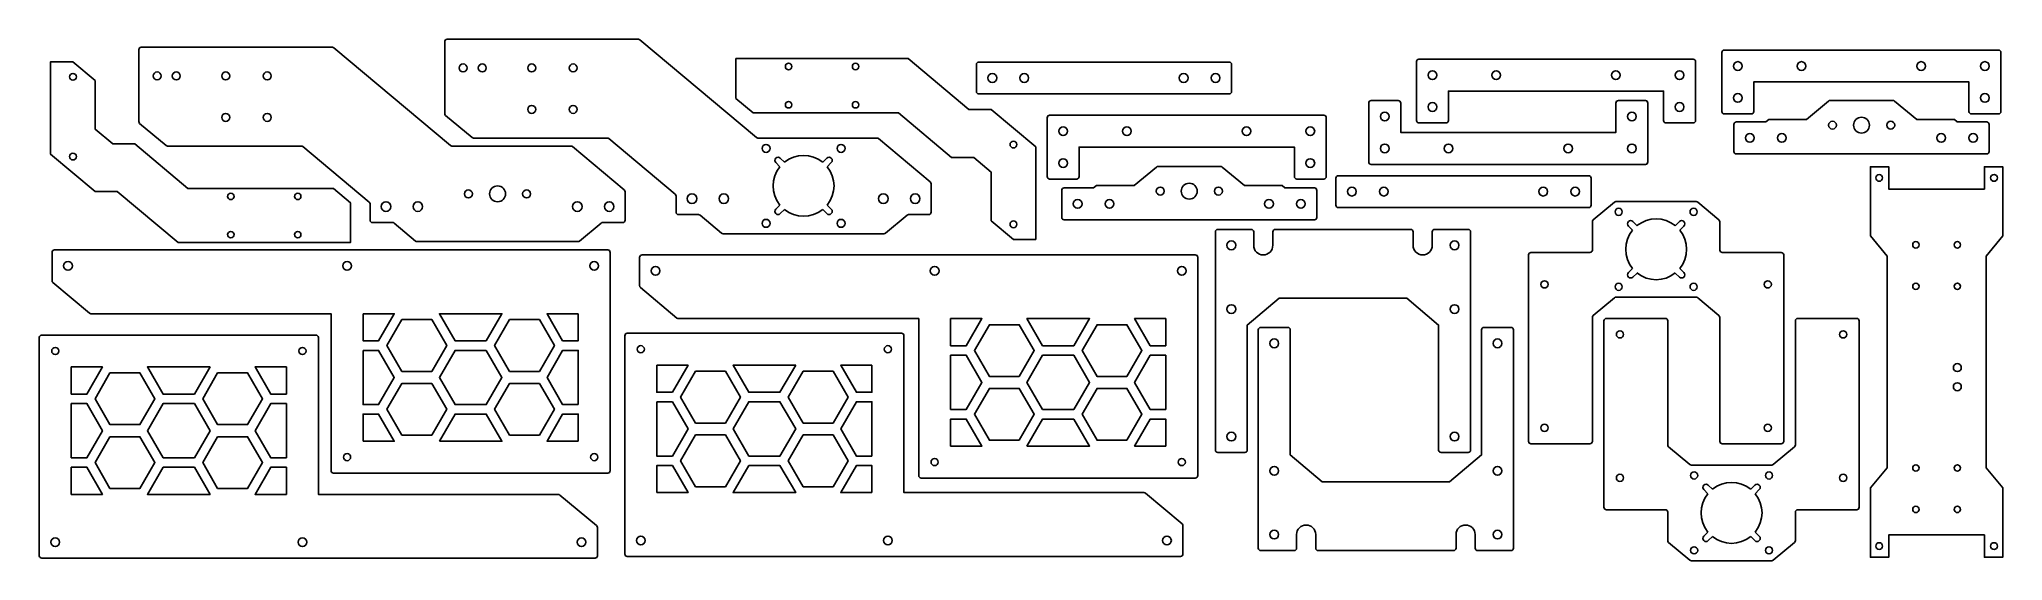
# Model space of a CAD drawing. Header units: millimetres. Extents: x 8 to 1240, y 6 to 334.
import ezdxf

# ---------------------------------------------------------------- set-up
doc = ezdxf.new("R2010")
doc.units = ezdxf.units.MM
doc.layers.get('0').update_dxf_attribs({"linetype": 'CONTINUOUS'})

msp = doc.modelspace()

# ---------------------------------------------------------------- linework, layer by layer
for p, q in [((473, 259), (475.6, 256.5)), ((499.6, 256.5), (502.2, 259)), ((472.7, 253.6), (470.2, 256.2)), ((505, 256.2), (502.4, 253.6)), ((470.2, 227), (472.7, 229.6)), ((475.6, 226.8), (473, 224.2)), ((502.2, 224.2), (499.6, 226.8)), ((502.4, 229.6), (505, 227)), ((1007.4, 213.8), (1004.9, 216.3)), ((1007.7, 219.2), (1010.3, 216.6)), ((1034.3, 216.6), (1036.9, 219.2)), ((1039.7, 216.3), (1037.1, 213.8)), ((1004.9, 187.2), (1007.4, 189.7)), ((1010.3, 186.9), (1007.7, 184.3)), ((1036.9, 184.3), (1034.3, 186.9)), ((1037.1, 189.7), (1039.7, 187.2)), ((1054.8, 48.4), (1052.2, 51)), ((1055, 53.8), (1057.6, 51.2)), ((1081.6, 51.2), (1084.2, 53.8)), ((1087, 51), (1084.4, 48.4)), ((1052.2, 21.8), (1054.8, 24.4)), ((1057.6, 21.5), (1055, 19)), ((1084.2, 19), (1081.6, 21.5)), ((1084.4, 24.4), (1087, 21.8))]:
    msp.add_line(p, q)
for points in [[(262.6, 332.1, -0.414214), (264.1, 333.6), (384, 333.6, -0.176327), (385, 333.3), (458, 272, 0.176327), (459, 271.6), (533.7, 271.6, -0.176327), (534.6, 271.3), (567, 244.1, -0.221695), (567.6, 242.9), (567.6, 225.1, -0.414214), (566.1, 223.6), (553.4, 223.6, 0.176327), (552.5, 223.3), (539, 212, -0.176327), (538, 211.6), (437.1, 211.6, -0.176327), (436.2, 212), (422.7, 223.3, 0.176327), (421.7, 223.6), (409.1, 223.6, -0.414214), (407.6, 225.1), (407.6, 235.2, 0.221695), (407, 236.4), (365.5, 271.3, 0.176327), (364.5, 271.6), (280.6, 271.6, -0.176327), (279.7, 272), (263.1, 285.8, -0.221695), (262.6, 287)], [(70.7, 327.1, -0.414214), (72.2, 328.6), (192.1, 328.6, -0.176327), (193, 328.3), (266.1, 267, 0.176327), (267.1, 266.6), (341.8, 266.6, -0.176327), (342.7, 266.3), (375.1, 239.1, -0.221695), (375.7, 237.9), (375.7, 220.1, -0.414214), (374.2, 218.6), (361.5, 218.6, 0.176327), (360.6, 218.3), (347.1, 207, -0.176327), (346.1, 206.6), (245.2, 206.6, -0.176327), (244.3, 207), (230.8, 218.3, 0.176327), (229.8, 218.6), (217.2, 218.6, -0.414214), (215.7, 220.1), (215.7, 230.3, 0.221695), (215.1, 231.4), (173.6, 266.3, 0.176327), (172.6, 266.6), (88.7, 266.6, -0.176327), (87.8, 267), (71.2, 280.8, -0.221695), (70.7, 282)], [(1028.5, 281.1, -0.414214), (1027, 282.6), (1027, 301.1), (892, 301.1), (892, 282.6, -0.414214), (890.5, 281.1), (873.5, 281.1, -0.414214), (872, 282.6), (872, 319.6, -0.414214), (873.5, 321.1), (1045.5, 321.1, -0.414214), (1047, 319.6), (1047, 282.6, -0.414214), (1045.5, 281.1)], [(1220, 286.8, -0.414214), (1218.5, 288.3), (1218.5, 306.8), (1083.5, 306.8), (1083.5, 288.3, -0.414214), (1082, 286.8), (1065, 286.8, -0.414214), (1063.5, 288.3), (1063.5, 325.3, -0.414214), (1065, 326.8), (1237, 326.8, -0.414214), (1238.5, 325.3), (1238.5, 288.3, -0.414214), (1237, 286.8)], [(596, 317.8, -0.414214), (597.5, 319.3), (754.5, 319.3, -0.414214), (756, 317.8), (756, 300.8, -0.414214), (754.5, 299.3), (597.5, 299.3, -0.414214), (596, 300.8)], [(796.9, 245.9, -0.414214), (795.4, 247.4), (795.4, 265.9), (660.4, 265.9), (660.4, 247.4, -0.414214), (658.9, 245.9), (641.9, 245.9, -0.414214), (640.4, 247.4), (640.4, 284.4, -0.414214), (641.9, 285.9), (813.9, 285.9, -0.414214), (815.4, 284.4), (815.4, 247.4, -0.414214), (813.9, 245.9)], [(860.6, 295.1, -0.414214), (862.1, 293.6), (862.1, 275.1), (997.1, 275.1), (997.1, 293.6, -0.414214), (998.6, 295.1), (1015.6, 295.1, -0.414214), (1017.1, 293.6), (1017.1, 256.6, -0.414214), (1015.6, 255.1), (843.6, 255.1, -0.414214), (842.1, 256.6), (842.1, 293.6, -0.414214), (843.6, 295.1)], [(1170.8, 295.2, -0.176327), (1171.8, 294.8), (1185.7, 283.2), (1209.4, 283.2), (1211.1, 281.7), (1229.6, 281.7, -0.414214), (1231.1, 280.2), (1231.1, 263.2, -0.414214), (1229.6, 261.7), (1072.6, 261.7, -0.414214), (1071.1, 263.2), (1071.1, 280.2, -0.414214), (1072.6, 281.7), (1091.1, 281.7), (1092.9, 283.2), (1116.6, 283.2), (1130.5, 294.8, -0.176327), (1131.4, 295.2)], [(749.2, 253.8, -0.176327), (750.2, 253.4), (764.1, 241.8), (787.7, 241.8), (789.5, 240.3), (808, 240.3, -0.414214), (809.5, 238.8), (809.5, 221.8, -0.414214), (808, 220.3), (651, 220.3, -0.414214), (649.5, 221.8), (649.5, 238.8, -0.414214), (651, 240.3), (669.5, 240.3), (671.3, 241.8), (695, 241.8), (708.9, 253.4, -0.176327), (709.8, 253.8)], [(821.5, 246.5, -0.414214), (823, 248), (980, 248, -0.414214), (981.5, 246.5), (981.5, 229.5, -0.414214), (980, 228), (823, 228, -0.414214), (821.5, 229.5)], [(982.3, 219.1, -0.221695), (982.8, 220.2), (996.2, 231.4, -0.176327), (997.1, 231.8), (1047.4, 231.8, -0.176327), (1048.4, 231.4), (1061.7, 220.2, -0.221695), (1062.3, 219.1), (1062.3, 201.3, 0.414214), (1063.8, 199.8), (1100.8, 199.8, -0.414214), (1102.3, 198.3), (1102.3, 81.3, -0.414214), (1100.8, 79.8), (1063.8, 79.8, -0.414214), (1062.3, 81.3), (1062.3, 159.1, 0.221695), (1061.7, 160.2), (1048.4, 171.4, 0.176327), (1047.4, 171.8), (997.1, 171.8, 0.176327), (996.2, 171.4), (982.8, 160.2, 0.221695), (982.3, 159.1), (982.3, 81.3, -0.414214), (980.8, 79.8), (943.8, 79.8, -0.414214), (942.3, 81.3), (942.3, 198.3, -0.414214), (943.8, 199.8), (980.8, 199.8, 0.414214), (982.3, 201.3)], [(881.9, 212.8, -0.414214), (883.4, 214.3), (904.4, 214.3, -0.414214), (905.9, 212.8), (905.9, 75.8, -0.414214), (904.4, 74.3), (887.4, 74.3, -0.414214), (885.9, 75.8), (885.9, 154.3), (865.9, 171.1), (785.9, 171.1), (765.9, 154.3), (765.9, 75.8, -0.414214), (764.4, 74.3), (747.4, 74.3, -0.414214), (745.9, 75.8), (745.9, 212.8, -0.414214), (747.4, 214.3), (768.4, 214.3, -0.414214), (769.9, 212.8), (769.9, 204.3, 1), (781.9, 204.3), (781.9, 212.8, -0.414214), (783.4, 214.3), (868.4, 214.3, -0.414214), (869.9, 212.8), (869.9, 204.3, 1), (881.9, 204.3)], [(40.7, 161.4, -0.176327), (39.7, 161.8), (16.8, 181, -0.221695), (16.3, 182.1), (16.3, 199.9, -0.414214), (17.8, 201.4), (364.8, 201.4, -0.414214), (366.3, 199.9), (366.3, 62.9, -0.414214), (364.8, 61.4), (192.8, 61.4, -0.414214), (191.3, 62.9), (191.3, 161.4)], [(409.2, 158.3, -0.176327), (408.2, 158.6), (385.4, 177.8, -0.221695), (384.8, 179), (384.8, 196.8, -0.414214), (386.3, 198.3), (733.3, 198.3, -0.414214), (734.8, 196.8), (734.8, 59.8, -0.414214), (733.3, 58.3), (561.3, 58.3, -0.414214), (559.8, 59.8), (559.8, 158.3)], [(333.9, 48, -0.176327), (334.8, 47.6), (357.7, 28.4, -0.221695), (358.3, 27.3), (358.3, 9.5, -0.414214), (356.8, 8), (9.8, 8, -0.414214), (8.3, 9.5), (8.3, 146.5, -0.414214), (9.8, 148), (181.8, 148, -0.414214), (183.3, 146.5), (183.3, 48)], [(701.1, 49.1, -0.176327), (702.1, 48.7), (725, 29.5, -0.221695), (725.5, 28.4), (725.5, 10.6, -0.414214), (724, 9.1), (377, 9.1, -0.414214), (375.5, 10.6), (375.5, 147.6, -0.414214), (377, 149.1), (549, 149.1, -0.414214), (550.5, 147.6), (550.5, 49.1)], [(796.8, 14.3, -0.414214), (795.3, 12.8), (774.3, 12.8, -0.414214), (772.8, 14.3), (772.8, 151.3, -0.414214), (774.3, 152.8), (791.3, 152.8, -0.414214), (792.8, 151.3), (792.8, 72.8), (812.8, 56), (892.8, 56), (912.8, 72.8), (912.8, 151.3, -0.414214), (914.3, 152.8), (931.3, 152.8, -0.414214), (932.8, 151.3), (932.8, 14.3, -0.414214), (931.3, 12.8), (910.3, 12.8, -0.414214), (908.8, 14.3), (908.8, 22.8, 1), (896.8, 22.8), (896.8, 14.3, -0.414214), (895.3, 12.8), (810.3, 12.8, -0.414214), (808.8, 14.3), (808.8, 22.8, 1), (796.8, 22.8)], [(1109.6, 19.1, -0.221695), (1109.1, 17.9), (1095.7, 6.7, -0.176327), (1094.8, 6.4), (1044.4, 6.4, -0.176327), (1043.5, 6.7), (1030.1, 17.9, -0.221695), (1029.6, 19.1), (1029.6, 36.9, 0.414214), (1028.1, 38.4), (991.1, 38.4, -0.414214), (989.6, 39.9), (989.6, 156.9, -0.414214), (991.1, 158.4), (1028.1, 158.4, -0.414214), (1029.6, 156.9), (1029.6, 79.1, 0.221695), (1030.1, 77.9), (1043.5, 66.7, 0.176327), (1044.4, 66.4), (1094.8, 66.4, 0.176327), (1095.7, 66.7), (1109.1, 77.9, 0.221695), (1109.6, 79.1), (1109.6, 156.9, -0.414214), (1111.1, 158.4), (1148.1, 158.4, -0.414214), (1149.6, 156.9), (1149.6, 39.9, -0.414214), (1148.1, 38.4), (1111.1, 38.4, 0.414214), (1109.6, 36.9)]]:
    msp.add_lwpolyline(points, format="xyb", close=True)
for points in [[(553.2, 321.5), (591.3, 289.5), (605.2, 289.5), (633.2, 266), (633.2, 208), (619.2, 208), (605.2, 219.7), (605.2, 250.3), (594.3, 259.5), (580.4, 259.5), (547.1, 287.5), (455.9, 287.5), (445.2, 296.5), (445.2, 321.5)], [(95.4, 206), (57.2, 238), (43.4, 238), (15.4, 261.5), (15.4, 319.5), (29.4, 319.5), (43.4, 307.7), (43.4, 277.1), (54.3, 268), (68.2, 268), (101.5, 240), (192.7, 240), (203.4, 231), (203.4, 206)], [(1229.2, 197.6), (1229.2, 64.6), (1239.7, 52.1), (1239.7, 8.6), (1228.2, 8.6), (1228.2, 22.6), (1168.2, 22.6), (1168.2, 8.6), (1156.7, 8.6), (1156.7, 52.1), (1167.2, 64.6), (1167.2, 197.6), (1156.7, 210.2), (1156.7, 253.6), (1168.2, 253.6), (1168.2, 239.6), (1228.2, 239.6), (1228.2, 253.6), (1239.7, 253.6), (1239.7, 210.2)], [(211.3, 161.4), (211.3, 144.4), (221.1, 144.4), (230.9, 161.4)], [(288.6, 144.4), (298.4, 161.4), (259.2, 161.4), (269, 144.4)], [(346.3, 161.4), (326.7, 161.4), (336.5, 144.4), (346.3, 144.4)], [(254.4, 125.2), (263.8, 141.4), (254.4, 157.7), (235.7, 157.7), (226.3, 141.4), (235.7, 125.2)], [(321.9, 125.2), (331.3, 141.4), (321.9, 157.7), (303.2, 157.7), (293.8, 141.4), (303.2, 125.2)], [(579.8, 158.3), (579.8, 141.3), (589.6, 141.3), (599.5, 158.3)], [(622.9, 122), (632.3, 138.3), (622.9, 154.5), (604.2, 154.5), (594.8, 138.3), (604.2, 122)], [(657.1, 141.3), (667, 158.3), (627.7, 158.3), (637.5, 141.3)], [(690.4, 122), (699.8, 138.3), (690.4, 154.5), (671.7, 154.5), (662.3, 138.3), (671.7, 122)], [(714.8, 158.3), (695.2, 158.3), (705, 141.3), (714.8, 141.3)], [(211.3, 138.4), (211.3, 104.4), (221.1, 104.4), (230.9, 121.4), (221.1, 138.4)], [(288.6, 138.4), (269, 138.4), (259.2, 121.4), (269, 104.4), (288.6, 104.4), (298.4, 121.4)], [(346.3, 104.4), (346.3, 138.4), (336.5, 138.4), (326.7, 121.4), (336.5, 104.4)], [(28.3, 128), (28.3, 111), (38.1, 111), (47.9, 128)], [(52.6, 124.2), (43.3, 108), (52.6, 91.8), (71.4, 91.8), (80.8, 108), (71.4, 124.2)], [(115.4, 128), (76.1, 128), (85.9, 111), (105.6, 111)], [(120.1, 124.2), (110.8, 108), (120.1, 91.8), (138.9, 91.8), (148.3, 108), (138.9, 124.2)], [(163.3, 128), (143.6, 128), (153.4, 111), (163.3, 111)], [(395.5, 129.1), (395.5, 112.1), (405.3, 112.1), (415.2, 129.1)], [(419.9, 125.3), (410.5, 109.1), (419.9, 92.8), (438.6, 92.8), (448, 109.1), (438.6, 125.3)], [(482.7, 129.1), (443.4, 129.1), (453.2, 112.1), (472.8, 112.1)], [(487.4, 125.3), (478, 109.1), (487.4, 92.8), (506.1, 92.8), (515.5, 109.1), (506.1, 125.3)], [(530.5, 129.1), (510.9, 129.1), (520.7, 112.1), (530.5, 112.1)], [(579.8, 135.3), (579.8, 101.3), (589.6, 101.3), (599.5, 118.3), (589.6, 135.3)], [(657.1, 135.3), (637.5, 135.3), (627.7, 118.3), (637.5, 101.3), (657.1, 101.3), (667, 118.3)], [(714.8, 101.3), (714.8, 135.3), (705, 135.3), (695.2, 118.3), (705, 101.3)], [(254.4, 85.2), (263.8, 101.4), (254.4, 117.7), (235.7, 117.7), (226.3, 101.4), (235.7, 85.2)], [(321.9, 85.2), (331.3, 101.4), (321.9, 117.7), (303.2, 117.7), (293.8, 101.4), (303.2, 85.2)], [(622.9, 82), (632.3, 98.3), (622.9, 114.5), (604.2, 114.5), (594.8, 98.3), (604.2, 82)], [(690.4, 82), (699.8, 98.3), (690.4, 114.5), (671.7, 114.5), (662.3, 98.3), (671.7, 82)], [(28.3, 105), (28.3, 71), (38.1, 71), (47.9, 88), (38.1, 105)], [(85.9, 71), (105.6, 71), (115.4, 88), (105.6, 105), (85.9, 105), (76.1, 88)], [(163.3, 71), (163.3, 105), (153.4, 105), (143.6, 88), (153.4, 71)], [(395.5, 106.1), (395.5, 72.1), (405.3, 72.1), (415.2, 89.1), (405.3, 106.1)], [(453.2, 72.1), (472.8, 72.1), (482.7, 89.1), (472.8, 106.1), (453.2, 106.1), (443.4, 89.1)], [(530.5, 72.1), (530.5, 106.1), (520.7, 106.1), (510.9, 89.1), (520.7, 72.1)], [(211.3, 81.4), (230.9, 81.4), (221.1, 98.4), (211.3, 98.4)], [(259.2, 81.4), (298.4, 81.4), (288.6, 98.4), (269, 98.4)], [(346.3, 81.4), (346.3, 98.4), (336.5, 98.4), (326.7, 81.4)], [(579.8, 78.3), (599.5, 78.3), (589.6, 95.3), (579.8, 95.3)], [(627.7, 78.3), (667, 78.3), (657.1, 95.3), (637.5, 95.3)], [(714.8, 78.3), (714.8, 95.3), (705, 95.3), (695.2, 78.3)], [(52.6, 84.2), (43.3, 68), (52.6, 51.8), (71.4, 51.8), (80.8, 68), (71.4, 84.2)], [(120.1, 84.2), (110.8, 68), (120.1, 51.8), (138.9, 51.8), (148.3, 68), (138.9, 84.2)], [(419.9, 85.3), (410.5, 69.1), (419.9, 52.8), (438.6, 52.8), (448, 69.1), (438.6, 85.3)], [(487.4, 85.3), (478, 69.1), (487.4, 52.8), (506.1, 52.8), (515.5, 69.1), (506.1, 85.3)], [(28.3, 48), (47.9, 48), (38.1, 65), (28.3, 65)], [(85.9, 65), (76.1, 48), (115.4, 48), (105.6, 65)], [(163.3, 48), (163.3, 65), (153.4, 65), (143.6, 48)], [(395.5, 49.1), (415.2, 49.1), (405.3, 66.1), (395.5, 66.1)], [(453.2, 66.1), (443.4, 49.1), (482.7, 49.1), (472.8, 66.1)], [(530.5, 49.1), (530.5, 66.1), (520.7, 66.1), (510.9, 49.1)]]:
    msp.add_lwpolyline(points, close=True)
for centre, radius in [((29.4, 310), 2.12), ((82.2, 310.6), 2.5), ((94.2, 310.6), 2.5), ((125.2, 310.6), 2.5), ((151.2, 310.6), 2.5), ((274.1, 315.6), 2.5), ((286.1, 315.6), 2.5), ((317.1, 315.6), 2.5), ((343.1, 315.6), 2.5), ((478.2, 316.5), 2), ((520.2, 316.5), 2), ((606, 309.3), 2.75), ((626, 309.3), 2.75), ((726, 309.3), 2.75), ((746, 309.3), 2.75), ((882, 311.1), 2.75), ((922, 311.1), 2.75), ((997, 311.1), 2.75), ((1037, 311.1), 2.75), ((1073.5, 316.8), 2.75), ((1113.5, 316.8), 2.75), ((1188.5, 316.8), 2.75), ((1228.5, 316.8), 2.75), ((1073.5, 296.8), 2.75), ((1228.5, 296.8), 2.75), ((125.2, 284.6), 2.5), ((151.2, 284.6), 2.5), ((317.1, 289.6), 2.5), ((343.1, 289.6), 2.5), ((478.2, 292.5), 2), ((520.2, 292.5), 2), ((852.1, 285.1), 2.75), ((882, 291.1), 2.75), ((1007.1, 285.1), 2.75), ((1037, 291.1), 2.75), ((1151.1, 279.7), 5), ((650.4, 275.9), 2.75), ((690.4, 275.9), 2.75), ((765.4, 275.9), 2.75), ((805.4, 275.9), 2.75), ((1081.1, 271.7), 2.75), ((1101.1, 271.7), 2.75), ((1132.9, 279.7), 2.5), ((1169.4, 279.7), 2.5), ((1201.1, 271.7), 2.75), ((1221.1, 271.7), 2.75), ((29.4, 260), 2.12), ((464.1, 265.1), 2.5), ((511.1, 265.1), 2.5), ((619.2, 267.5), 2.12), ((650.4, 255.9), 2.75), ((805.4, 255.9), 2.75), ((852.1, 265.1), 2.75), ((892.1, 265.1), 2.75), ((967.1, 265.1), 2.75), ((1007.1, 265.1), 2.75), ((1162.2, 246.6), 2.12), ((1234.2, 246.6), 2.12), ((128.4, 235), 2), ((170.4, 235), 2), ((277.4, 236.6), 2.5), ((295.7, 236.6), 5), ((313.9, 236.6), 2.5), ((417.6, 233.6), 3), ((437.6, 233.6), 3), ((537.6, 233.6), 3), ((557.6, 233.6), 3), ((711.3, 238.3), 2.5), ((729.5, 238.3), 5), ((747.8, 238.3), 2.5), ((831.5, 238), 2.75), ((851.5, 238), 2.75), ((951.5, 238), 2.75), ((971.5, 238), 2.75), ((225.7, 228.6), 3), ((245.7, 228.6), 3), ((345.7, 228.6), 3), ((365.7, 228.6), 3), ((659.5, 230.3), 2.75), ((679.5, 230.3), 2.75), ((779.5, 230.3), 2.75), ((799.5, 230.3), 2.75), ((998.8, 225.3), 2.25), ((1045.8, 225.3), 2.25), ((128.4, 211), 2), ((170.4, 211), 2), ((464.1, 218.1), 2.5), ((511.1, 218.1), 2.5), ((619.2, 217.5), 2.12), ((755.9, 204.3), 2.75), ((895.9, 204.3), 2.75), ((1185.2, 204.6), 2), ((1211.2, 204.6), 2), ((26.3, 191.4), 2.75), ((201.3, 191.4), 2.75), ((356.3, 191.4), 2.75), ((394.8, 188.3), 2.75), ((569.8, 188.3), 2.75), ((724.8, 188.3), 2.75), ((952.3, 179.8), 2.25), ((998.8, 178.3), 2.25), ((1045.8, 178.3), 2.25), ((1092.3, 179.8), 2.25), ((1185.2, 178.6), 2), ((1211.2, 178.6), 2), ((755.9, 164.3), 2.75), ((895.9, 164.3), 2.75), ((999.6, 148.4), 2.25), ((1139.6, 148.4), 2.25), ((18.3, 138), 2.25), ((173.3, 138), 2.25), ((385.5, 139.1), 2.25), ((540.5, 139.1), 2.25), ((782.8, 142.8), 2.75), ((922.8, 142.8), 2.75), ((1211.2, 127.6), 2.5), ((1211.2, 115.6), 2.5), ((755.9, 84.3), 2.75), ((895.9, 84.3), 2.75), ((952.3, 89.8), 2.25), ((1092.3, 89.8), 2.25), ((201.3, 71.4), 2.25), ((356.3, 71.4), 2.25), ((569.8, 68.3), 2.25), ((724.8, 68.3), 2.25), ((782.8, 62.8), 2.75), ((922.8, 62.8), 2.75), ((1046.1, 59.9), 2.25), ((1093.1, 59.9), 2.25), ((1185.2, 64.6), 2), ((1211.2, 64.6), 2), ((999.6, 58.4), 2.25), ((1139.6, 58.4), 2.25), ((1185.2, 38.6), 2), ((1211.2, 38.6), 2), ((782.8, 22.8), 2.75), ((922.8, 22.8), 2.75), ((18.3, 18), 2.75), ((173.3, 18), 2.75), ((348.3, 18), 2.75), ((385.5, 19.1), 2.75), ((540.5, 19.1), 2.75), ((715.5, 19.1), 2.75), ((1046.1, 12.9), 2.25), ((1093.1, 12.9), 2.25), ((1162.2, 15.6), 2.12), ((1234.2, 15.6), 2.12)]:
    msp.add_circle(centre, radius)
for centre, radius, start, end in [((471.6, 257.6), 2, 45, 225), ((487.6, 241.6), 19.1, 51.0106, 128.9894), ((503.6, 257.6), 2, -45, 135), ((487.6, 241.6), 19.1, 141.0106, 218.9894), ((487.6, 241.6), 19.1, -38.9894, 38.9894), ((471.6, 225.6), 2, 135, 315), ((487.6, 241.6), 19.1, 231.0106, 308.9894), ((503.6, 225.6), 2, -135, 45), ((1022.3, 201.8), 19.1, 141.0106, 218.9894), ((1006.3, 217.8), 2, 45, 225), ((1022.3, 201.8), 19.1, 51.0106, 128.9894), ((1038.3, 217.8), 2, -45, 135), ((1022.3, 201.8), 19.1, -38.9894, 38.9894), ((1006.3, 185.8), 2, 135, 315), ((1022.3, 201.8), 19.1, 231.0106, 308.9894), ((1038.3, 185.8), 2, -135, 45), ((1053.6, 52.4), 2, 45, 225), ((1069.6, 36.4), 19.1, 51.0106, 128.9894), ((1085.6, 52.4), 2, -45, 135), ((1069.6, 36.4), 19.1, 141.0106, 218.9894), ((1069.6, 36.4), 19.1, -38.9894, 38.9894), ((1053.6, 20.4), 2, 135, 315), ((1069.6, 36.4), 19.1, 231.0106, 308.9894), ((1085.6, 20.4), 2, -135, 45)]:
    msp.add_arc(centre, radius, start, end)

doc.saveas('drawing.dxf')
